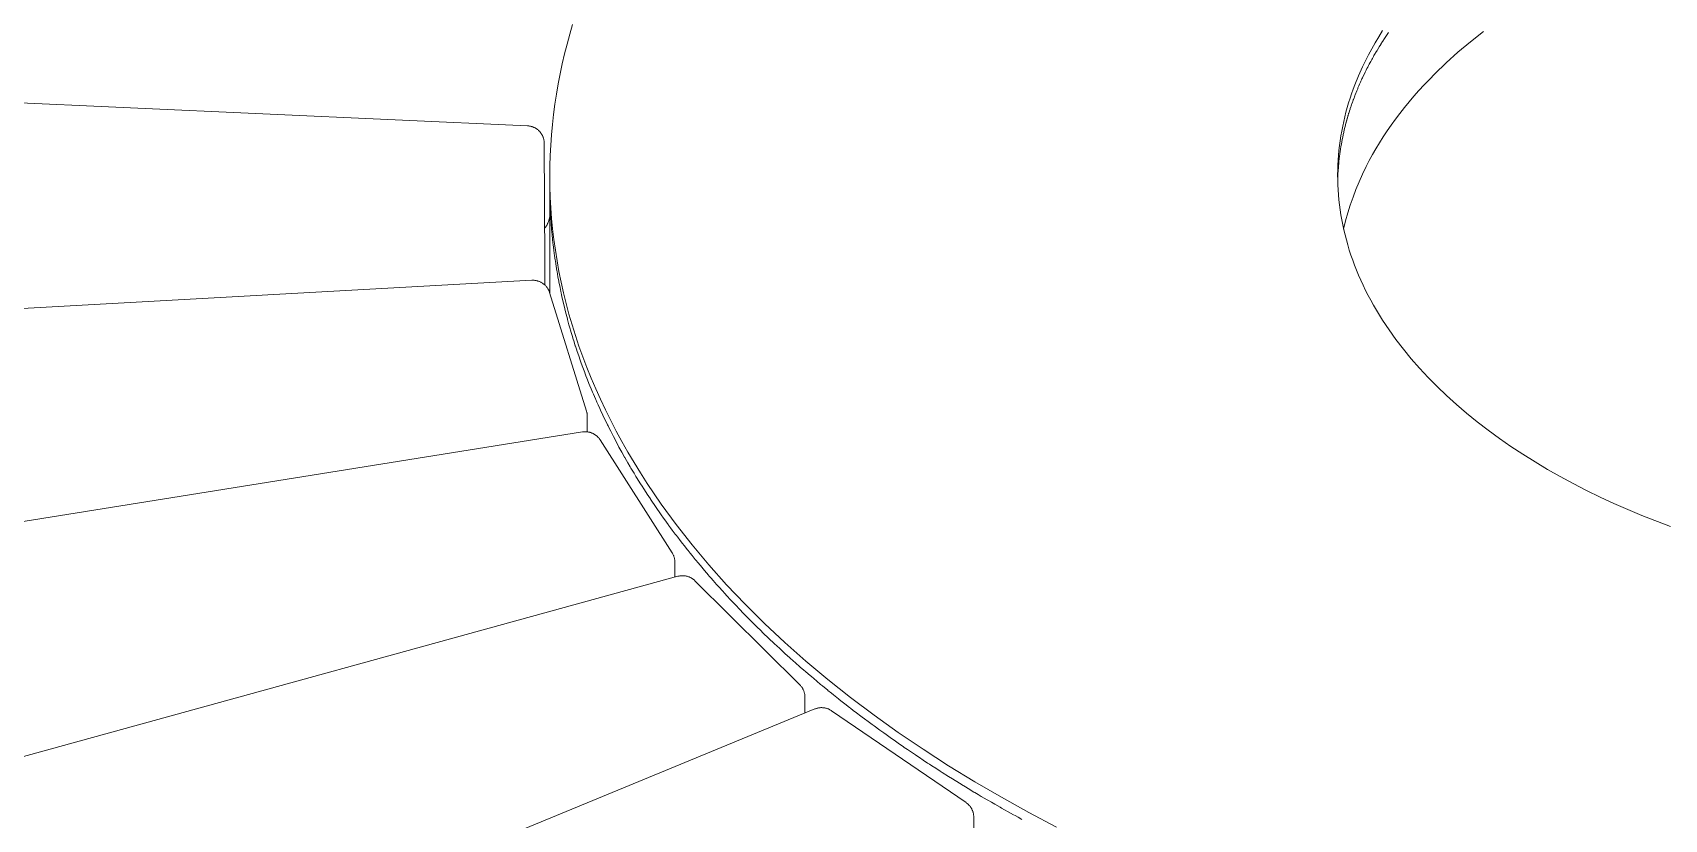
# Model space of a CAD drawing. Header units: millimetres. Extents: x -263 to 4879, y -277 to 2995.
# Drawn here: x 3735.8 to 4068.3, y 2445.4 to 2605.7 of the extents above; entities that cross this region are included whole.
import ezdxf

# ---------------------------------------------------------------- set-up
doc = ezdxf.new("R2010")
doc.units = ezdxf.units.MM
doc.layers.add('ZANO_R', color=7, linetype='Continuous', lineweight=0)

msp = doc.modelspace()

# ---------------------------------------------------------------- linework, layer by layer
at = {"layer": 'ZANO_R'}
for p, q in [((3845.24, 2605.41), (3845.83, 2607.41)), ((3421.63, 2605.61), (3836.64, 2586.75)), ((3844.69, 2603.41), (3845.24, 2605.41)), ((4009.4, 2603.7), (4010.13, 2604.92)), ((4010.13, 2604.92), (4010.9, 2606.15)), ((4010.55, 2603.42), (4010.9, 2603.96)), ((4010.92, 2604), (4010.9, 2603.96)), ((4010.92, 2604), (4011.29, 2604.57)), ((4011.69, 2605.17), (4011.29, 2604.57)), ((4012.08, 2605.75), (4011.69, 2605.18)), ((4011.69, 2605.17), (4011.69, 2605.18)), ((4028.79, 2603.89), (4026.26, 2601.76)), ((4031.43, 2605.97), (4028.79, 2603.89)), ((3843.71, 2599.37), (3844.18, 2601.4)), ((3844.18, 2601.4), (3844.69, 2603.41)), ((4007.41, 2600), (4008.04, 2601.23)), ((4008.04, 2601.23), (4008.7, 2602.47)), ((4008.7, 2602.47), (4009.4, 2603.7)), ((4008.81, 2600.48), (4008.7, 2600.28)), ((4008.81, 2600.48), (4009.05, 2600.9)), ((4009.14, 2601.07), (4009.05, 2600.9)), ((4009.14, 2601.07), (4009.4, 2601.51)), ((4009.48, 2601.66), (4009.4, 2601.51)), ((4009.48, 2601.66), (4009.76, 2602.13)), ((4009.83, 2602.24), (4009.76, 2602.13)), ((4009.83, 2602.24), (4010.13, 2602.74)), ((4010.19, 2602.83), (4010.13, 2602.74)), ((4010.19, 2602.83), (4010.51, 2603.35)), ((4010.55, 2603.42), (4010.51, 2603.35)), ((4026.26, 2601.76), (4023.84, 2599.58)), ((3842.88, 2595.29), (3843.27, 2597.34)), ((3843.27, 2597.34), (3843.71, 2599.37)), ((4006.01, 2596.96), (4006.81, 2598.76)), ((4006.81, 2598.76), (4007.41, 2600)), ((4006.9, 2596.76), (4007.11, 2597.19)), ((4007.33, 2597.66), (4007.11, 2597.19)), ((4007.33, 2597.66), (4007.41, 2597.81)), ((4007.56, 2598.11), (4007.41, 2597.81)), ((4007.56, 2598.11), (4007.72, 2598.43)), ((4007.86, 2598.7), (4007.72, 2598.43)), ((4007.86, 2598.7), (4008.04, 2599.05)), ((4008.17, 2599.29), (4008.04, 2599.05)), ((4008.17, 2599.29), (4008.37, 2599.67)), ((4008.49, 2599.89), (4008.37, 2599.67)), ((4008.49, 2599.89), (4008.7, 2600.28)), ((4021.54, 2597.36), (4020.43, 2596.23)), ((4023.84, 2599.58), (4021.54, 2597.36)), ((3842.53, 2593.23), (3842.88, 2595.29)), ((4004.59, 2593.29), (4004.92, 2594.22)), ((4004.92, 2594.22), (4005.27, 2595.14)), ((4005.27, 2595.14), (4006.01, 2596.96)), ((4005.5, 2593.55), (4005.63, 2593.87)), ((4005.69, 2594.01), (4005.63, 2593.87)), ((4005.69, 2594.01), (4005.82, 2594.32)), ((4005.88, 2594.47), (4005.82, 2594.32)), ((4005.88, 2594.47), (4006.01, 2594.78)), ((4006.08, 2594.93), (4006.01, 2594.78)), ((4006.08, 2594.93), (4006.2, 2595.23)), ((4006.28, 2595.39), (4006.2, 2595.23)), ((4006.28, 2595.39), (4006.4, 2595.68)), ((4006.48, 2595.85), (4006.4, 2595.68)), ((4006.48, 2595.85), (4006.61, 2596.12)), ((4006.69, 2596.3), (4006.61, 2596.12)), ((4006.69, 2596.3), (4006.81, 2596.57)), ((4006.9, 2596.76), (4006.81, 2596.57)), ((4018.3, 2593.95), (4017.28, 2592.8)), ((4019.35, 2595.1), (4018.3, 2593.95)), ((4020.43, 2596.23), (4019.35, 2595.1)), ((3841.94, 2589.09), (3842.21, 2591.17)), ((3842.21, 2591.17), (3842.53, 2593.23)), ((4003.44, 2589.53), (4003.71, 2590.48)), ((4003.71, 2590.48), (4003.98, 2591.42)), ((4003.98, 2591.42), (4004.28, 2592.36)), ((4004.28, 2592.36), (4004.59, 2593.29)), ((4004.31, 2590.26), (4004.44, 2590.64)), ((4004.47, 2590.74), (4004.44, 2590.64)), ((4004.47, 2590.74), (4004.59, 2591.11)), ((4004.63, 2591.21), (4004.59, 2591.11)), ((4004.63, 2591.21), (4004.76, 2591.57)), ((4004.8, 2591.68), (4004.76, 2591.57)), ((4004.8, 2591.68), (4004.92, 2592.03)), ((4004.97, 2592.15), (4004.92, 2592.03)), ((4004.97, 2592.15), (4005.09, 2592.49)), ((4005.14, 2592.62), (4005.09, 2592.49)), ((4005.14, 2592.62), (4005.27, 2592.95)), ((4005.32, 2593.09), (4005.27, 2592.95)), ((4005.32, 2593.09), (4005.45, 2593.41)), ((4005.5, 2593.55), (4005.45, 2593.41)), ((4016.3, 2591.64), (4015.34, 2590.47)), ((4017.28, 2592.8), (4016.3, 2591.64)), ((3841.7, 2587.01), (3841.94, 2589.09)), ((4002.77, 2586.66), (4002.97, 2587.62)), ((4002.97, 2587.62), (4003.2, 2588.58)), ((4003.2, 2588.58), (4003.44, 2589.53)), ((4003.33, 2586.91), (4003.44, 2587.35)), ((4003.46, 2587.39), (4003.44, 2587.35)), ((4003.46, 2587.39), (4003.57, 2587.82)), ((4003.59, 2587.87), (4003.57, 2587.82)), ((4003.59, 2587.87), (4003.71, 2588.3)), ((4003.72, 2588.35), (4003.71, 2588.3)), ((4003.72, 2588.35), (4003.84, 2588.77)), ((4003.86, 2588.83), (4003.84, 2588.77)), ((4003.86, 2588.83), (4003.98, 2589.24)), ((4004.01, 2589.31), (4003.98, 2589.24)), ((4004.01, 2589.31), (4004.13, 2589.71)), ((4004.16, 2589.79), (4004.13, 2589.71)), ((4004.16, 2589.79), (4004.28, 2590.18)), ((4004.31, 2590.26), (4004.28, 2590.18)), ((4013.53, 2588.11), (4012.67, 2586.92)), ((4014.42, 2589.29), (4013.53, 2588.11)), ((4015.34, 2590.47), (4014.42, 2589.29)), ((3836.64, 2586.75), (3836.76, 2586.75)), ((3836.76, 2586.75), (3836.89, 2586.73)), ((3836.89, 2586.73), (3837.01, 2586.72)), ((3837.01, 2586.72), (3837.13, 2586.7)), ((3837.13, 2586.7), (3837.25, 2586.67)), ((3837.25, 2586.67), (3837.37, 2586.64)), ((3837.37, 2586.64), (3837.49, 2586.61)), ((3837.49, 2586.61), (3837.61, 2586.58)), ((3837.61, 2586.58), (3837.72, 2586.53)), ((3837.72, 2586.53), (3837.84, 2586.49)), ((3837.84, 2586.49), (3837.95, 2586.44)), ((3837.95, 2586.44), (3838.06, 2586.39)), ((3838.06, 2586.39), (3838.17, 2586.33)), ((3838.17, 2586.33), (3838.28, 2586.27)), ((3838.28, 2586.27), (3838.38, 2586.21)), ((3838.38, 2586.21), (3838.49, 2586.14)), ((3838.49, 2586.14), (3838.59, 2586.07)), ((3838.59, 2586.07), (3838.68, 2585.99)), ((3838.68, 2585.99), (3838.78, 2585.92)), ((3838.78, 2585.92), (3838.87, 2585.83)), ((3838.87, 2585.83), (3838.96, 2585.75)), ((3838.96, 2585.75), (3839.05, 2585.66)), ((3839.05, 2585.66), (3839.13, 2585.57)), ((3839.13, 2585.57), (3839.21, 2585.48)), ((3839.21, 2585.48), (3839.29, 2585.38)), ((3839.29, 2585.38), (3839.37, 2585.29)), ((3839.37, 2585.29), (3839.44, 2585.18)), ((3839.44, 2585.18), (3839.5, 2585.08)), ((3839.5, 2585.08), (3839.57, 2584.98)), ((3839.57, 2584.98), (3839.63, 2584.87)), ((3839.63, 2584.87), (3839.68, 2584.76)), ((3839.68, 2584.76), (3839.73, 2584.65)), ((3839.73, 2584.65), (3839.78, 2584.53)), ((3839.78, 2584.53), (3839.83, 2584.42)), ((3839.83, 2584.42), (3839.87, 2584.3)), ((3839.87, 2584.3), (3839.9, 2584.18)), ((3839.9, 2584.18), (3839.94, 2584.07)), ((3839.94, 2584.07), (3839.96, 2583.95)), ((3839.96, 2583.95), (3839.99, 2583.82)), ((3839.99, 2583.82), (3840.01, 2583.7)), ((3841.37, 2582.81), (3841.51, 2584.91)), ((3841.51, 2584.91), (3841.7, 2587.01)), ((4002.25, 2583.73), (4002.41, 2584.71)), ((4002.41, 2584.71), (4002.58, 2585.69)), ((4002.58, 2585.69), (4002.77, 2586.66)), ((4002.67, 2583.98), (4002.58, 2583.5)), ((4002.77, 2584.47), (4002.67, 2583.99)), ((4002.67, 2583.98), (4002.67, 2583.99)), ((4002.77, 2584.47), (4002.87, 2584.95)), ((4002.87, 2584.96), (4002.97, 2585.43)), ((4002.87, 2584.96), (4002.87, 2584.95)), ((4002.98, 2585.45), (4002.97, 2585.43)), ((4002.98, 2585.45), (4003.09, 2585.91)), ((4003.09, 2585.94), (4003.2, 2586.39)), ((4003.09, 2585.94), (4003.09, 2585.91)), ((4003.21, 2586.42), (4003.2, 2586.39)), ((4003.21, 2586.42), (4003.32, 2586.87)), ((4003.33, 2586.91), (4003.32, 2586.87)), ((4011.04, 2584.52), (4010.28, 2583.32)), ((4011.84, 2585.72), (4011.04, 2584.52)), ((4012.67, 2586.92), (4011.84, 2585.72)), ((3840.01, 2583.7), (3840.02, 2583.58)), ((3840.02, 2583.58), (3840.04, 2583.46)), ((3840.04, 2583.46), (3840.04, 2583.34)), ((3840.04, 2583.34), (3840.05, 2583.21)), ((3840.05, 2583.21), (3840.2, 2558.68)), ((3841.2, 2578.58), (3841.26, 2580.7)), ((3841.26, 2580.7), (3841.37, 2582.81)), ((4001.84, 2579.78), (4001.92, 2580.77)), ((4001.92, 2580.77), (4002.01, 2581.76)), ((4002.01, 2581.76), (4002.12, 2582.75)), ((4002.11, 2580.5), (4002.06, 2580.07)), ((4002.11, 2580.5), (4002.12, 2580.57)), ((4002.12, 2582.75), (4002.25, 2583.73)), ((4002.18, 2581), (4002.12, 2580.57)), ((4002.18, 2581), (4002.19, 2581.06)), ((4002.25, 2581.5), (4002.19, 2581.06)), ((4002.32, 2582), (4002.25, 2581.55)), ((4002.25, 2581.5), (4002.25, 2581.55)), ((4002.32, 2582), (4002.33, 2582.04)), ((4002.4, 2582.49), (4002.33, 2582.04)), ((4002.4, 2582.49), (4002.41, 2582.53)), ((4002.49, 2582.99), (4002.41, 2582.53)), ((4002.57, 2583.48), (4002.49, 2583.01)), ((4002.49, 2582.99), (4002.49, 2583.01)), ((4002.57, 2583.48), (4002.58, 2583.5)), ((4008.85, 2580.89), (4008.19, 2579.67)), ((4009.55, 2582.1), (4008.85, 2580.89)), ((4010.28, 2583.32), (4009.55, 2582.1)), ((3841.18, 2576.46), (3841.2, 2578.58)), ((4001.74, 2576.77), (4001.75, 2577.78)), ((4001.75, 2577.78), (4001.79, 2578.78)), ((4001.79, 2578.78), (4001.84, 2579.78)), ((4001.83, 2577.48), (4001.81, 2577.1)), ((4001.83, 2577.48), (4001.84, 2577.59)), ((4001.87, 2577.99), (4001.84, 2577.59)), ((4001.87, 2577.99), (4001.88, 2578.09)), ((4001.91, 2578.49), (4001.88, 2578.09)), ((4001.91, 2578.49), (4001.92, 2578.59)), ((4001.95, 2579), (4001.92, 2578.59)), ((4001.95, 2579), (4001.96, 2579.08)), ((4002, 2579.5), (4001.96, 2579.08)), ((4002, 2579.5), (4002.01, 2579.58)), ((4002.05, 2580), (4002.01, 2579.58)), ((4002.05, 2580), (4002.06, 2580.07)), ((4006.81, 2576.92), (4007.56, 2578.44)), ((4008.19, 2579.67), (4007.56, 2578.44)), ((3841.21, 2574.33), (3841.18, 2576.46)), ((3841.18, 2574.46), (3841.18, 2576.46)), ((3841.18, 2574.46), (3841.18, 2574.27)), ((3841.18, 2573.62), (3841.18, 2574.27)), ((3841.18, 2552.62), (3841.18, 2574.01)), ((3841.28, 2572.19), (3841.21, 2574.33)), ((4001.75, 2575.76), (4001.74, 2576.77)), ((4001.76, 2575.96), (4001.75, 2575.59)), ((4001.78, 2574.75), (4001.75, 2575.76)), ((4001.76, 2575.96), (4001.77, 2576.09)), ((4001.78, 2576.47), (4001.77, 2576.09)), ((4001.78, 2576.47), (4001.79, 2576.6)), ((4001.83, 2573.74), (4001.78, 2574.75)), ((4001.81, 2576.98), (4001.79, 2576.6)), ((4001.81, 2576.98), (4001.81, 2577.1)), ((4005.47, 2573.81), (4006.12, 2575.37)), ((4006.12, 2575.37), (4006.81, 2576.92)), ((3841.18, 2573.62), (3841.19, 2573.21)), ((3841.21, 2572.18), (3841.19, 2573.21)), ((3841.21, 2572.18), (3841.21, 2572.14)), ((3841.22, 2571.46), (3841.21, 2572.14)), ((3841.22, 2571.46), (3841.24, 2571.07)), ((3841.28, 2570.03), (3841.24, 2571.07)), ((3841.39, 2570.05), (3841.28, 2572.19)), ((4001.9, 2572.72), (4001.83, 2573.74)), ((4001.99, 2571.7), (4001.9, 2572.72)), ((4002.1, 2570.68), (4001.99, 2571.7)), ((4002.24, 2569.66), (4002.1, 2570.68)), ((4003.82, 2569), (4004.32, 2570.62)), ((4004.32, 2570.62), (4004.87, 2572.22)), ((4004.87, 2572.22), (4005.47, 2573.81)), ((3840.91, 2567.27), (3840.87, 2567.15)), ((3841.18, 2568.19), (3840.91, 2567.27)), ((3841.28, 2570.03), (3841.28, 2570)), ((3841.31, 2569.31), (3841.28, 2570)), ((3841.31, 2569.31), (3841.33, 2568.93)), ((3841.39, 2567.88), (3841.33, 2568.93)), ((3841.55, 2567.9), (3841.39, 2570.05)), ((3841.39, 2567.88), (3841.39, 2567.86)), ((3841.44, 2567.17), (3841.39, 2567.86)), ((3841.76, 2565.74), (3841.55, 2567.9)), ((4002.4, 2568.64), (4002.24, 2569.66)), ((4002.58, 2567.61), (4002.4, 2568.64)), ((4002.78, 2566.58), (4002.58, 2567.61)), ((4002.96, 2565.72), (4003.36, 2567.37)), ((4003.36, 2567.37), (4003.82, 2569)), ((3840.23, 2566.01), (3840.15, 2565.92)), ((3840.31, 2566.1), (3840.23, 2566.01)), ((3840.38, 2566.2), (3840.31, 2566.1)), ((3840.45, 2566.3), (3840.38, 2566.2)), ((3840.51, 2566.4), (3840.45, 2566.3)), ((3840.57, 2566.5), (3840.51, 2566.4)), ((3840.63, 2566.6), (3840.57, 2566.5)), ((3840.69, 2566.71), (3840.63, 2566.6)), ((3840.74, 2566.82), (3840.69, 2566.71)), ((3840.79, 2566.93), (3840.74, 2566.82)), ((3840.83, 2567.04), (3840.79, 2566.93)), ((3840.87, 2567.15), (3840.83, 2567.04)), ((3841.44, 2567.17), (3841.47, 2566.79)), ((3841.55, 2565.74), (3841.47, 2566.79)), ((3841.55, 2565.74), (3841.55, 2565.71)), ((3841.61, 2565.03), (3841.55, 2565.71)), ((3841.61, 2565.03), (3841.65, 2564.64)), ((3841.76, 2563.6), (3841.65, 2564.64)), ((3842.01, 2563.59), (3841.76, 2565.74)), ((4003, 2565.56), (4002.78, 2566.58)), ((4003.25, 2564.53), (4003, 2565.56)), ((4003.51, 2563.5), (4003.25, 2564.53)), ((3841.76, 2563.6), (3841.76, 2563.56)), ((3841.83, 2562.89), (3841.76, 2563.56)), ((3841.83, 2562.89), (3841.88, 2562.48)), ((3842, 2561.47), (3841.88, 2562.48)), ((3842, 2561.47), (3842.01, 2561.4)), ((3842.31, 2561.42), (3842.01, 2563.59)), ((3842.1, 2560.76), (3842.01, 2561.4)), ((3842.1, 2560.76), (3842.16, 2560.32)), ((3842.66, 2559.26), (3842.31, 2561.42)), ((4003.8, 2562.47), (4003.51, 2563.5)), ((4004.12, 2561.44), (4003.8, 2562.47)), ((4004.45, 2560.41), (4004.12, 2561.44)), ((3840.2, 2558.68), (3840.2, 2558.66)), ((3840.2, 2558.66), (3840.2, 2554.29)), ((3842.3, 2559.35), (3842.16, 2560.32)), ((3842.3, 2559.35), (3842.31, 2559.24)), ((3842.4, 2558.64), (3842.31, 2559.24)), ((3842.4, 2558.64), (3842.48, 2558.16)), ((3842.63, 2557.23), (3842.48, 2558.16)), ((3842.63, 2557.23), (3842.66, 2557.07)), ((3843.05, 2557.09), (3842.66, 2559.26)), ((4004.81, 2559.38), (4004.45, 2560.41)), ((4005.19, 2558.35), (4004.81, 2559.38)), ((4005.6, 2557.33), (4005.19, 2558.35)), ((4006.02, 2556.3), (4005.6, 2557.33)), ((3423.15, 2532.24), (3837.53, 2555.28)), ((3837.53, 2555.28), (3837.65, 2555.28)), ((3837.65, 2555.28), (3837.78, 2555.28)), ((3837.78, 2555.28), (3837.9, 2555.28)), ((3837.9, 2555.28), (3838.02, 2555.27)), ((3838.02, 2555.27), (3838.15, 2555.26)), ((3838.15, 2555.26), (3838.27, 2555.24)), ((3838.27, 2555.24), (3838.39, 2555.22)), ((3838.39, 2555.22), (3838.52, 2555.19)), ((3838.52, 2555.19), (3838.64, 2555.16)), ((3838.64, 2555.16), (3838.76, 2555.13)), ((3838.76, 2555.13), (3838.87, 2555.09)), ((3838.87, 2555.09), (3838.99, 2555.05)), ((3838.99, 2555.05), (3839.11, 2555)), ((3839.11, 2555), (3839.22, 2554.95)), ((3839.22, 2554.95), (3839.33, 2554.9)), ((3839.33, 2554.9), (3839.44, 2554.84)), ((3839.44, 2554.84), (3839.55, 2554.78)), ((3839.55, 2554.78), (3839.66, 2554.72)), ((3839.66, 2554.72), (3839.76, 2554.65)), ((3839.76, 2554.65), (3839.86, 2554.57)), ((3839.86, 2554.57), (3839.96, 2554.5)), ((3839.96, 2554.5), (3840.05, 2554.42)), ((3840.05, 2554.42), (3840.15, 2554.33)), ((3840.15, 2554.33), (3840.24, 2554.25)), ((3840.24, 2554.25), (3840.32, 2554.16)), ((3840.32, 2554.16), (3840.41, 2554.07)), ((3840.41, 2554.07), (3840.49, 2553.97)), ((3840.49, 2553.97), (3840.56, 2553.88)), ((3842.75, 2556.52), (3842.66, 2557.07)), ((3842.75, 2556.52), (3842.85, 2555.99)), ((3843.01, 2555.12), (3842.85, 2555.99)), ((3843.01, 2555.12), (3843.05, 2554.91)), ((3843.49, 2554.92), (3843.05, 2557.09)), ((3843.15, 2554.41), (3843.05, 2554.91)), ((3843.15, 2554.41), (3843.26, 2553.82)), ((3843.98, 2552.75), (3843.49, 2554.92)), ((4006.47, 2555.27), (4006.02, 2556.3)), ((4006.94, 2554.25), (4006.47, 2555.27)), ((4007.44, 2553.23), (4006.94, 2554.25)), ((3840.56, 2553.88), (3840.64, 2553.78)), ((3840.64, 2553.78), (3840.71, 2553.67)), ((3840.71, 2553.67), (3840.77, 2553.57)), ((3840.77, 2553.57), (3840.84, 2553.46)), ((3840.84, 2553.46), (3840.9, 2553.35)), ((3840.9, 2553.35), (3840.95, 2553.24)), ((3840.95, 2553.24), (3841, 2553.13)), ((3841, 2553.13), (3841.05, 2553.01)), ((3841.05, 2553.01), (3841.09, 2552.89)), ((3841.09, 2552.89), (3841.13, 2552.78)), ((3841.13, 2552.78), (3848.66, 2528.63)), ((3843.43, 2553.01), (3843.26, 2553.82)), ((3843.43, 2553.01), (3843.49, 2552.73)), ((3843.58, 2552.31), (3843.49, 2552.73)), ((3843.58, 2552.31), (3843.73, 2551.65)), ((3843.89, 2550.91), (3843.73, 2551.65)), ((3843.89, 2550.91), (3843.98, 2550.56)), ((3844.51, 2550.57), (3843.98, 2552.75)), ((3845.09, 2548.4), (3844.51, 2550.57)), ((4007.96, 2552.21), (4007.44, 2553.23)), ((4008.5, 2551.2), (4007.96, 2552.21)), ((4009.06, 2550.18), (4008.5, 2551.2)), ((3844.23, 2549.52), (3843.98, 2550.56)), ((3844.23, 2549.52), (3844.24, 2549.48)), ((3844.4, 2548.83), (3844.24, 2549.48)), ((3844.4, 2548.83), (3844.51, 2548.39)), ((3844.76, 2547.44), (3844.51, 2548.39)), ((3844.76, 2547.44), (3844.8, 2547.3)), ((3844.95, 2546.75), (3844.8, 2547.3)), ((3845.73, 2546.22), (3845.09, 2548.4)), ((4009.65, 2549.17), (4009.06, 2550.18)), ((4010.25, 2548.17), (4009.65, 2549.17)), ((4010.88, 2547.16), (4010.25, 2548.17)), ((3844.95, 2546.75), (3845.09, 2546.21)), ((3845.33, 2545.36), (3845.09, 2546.21)), ((3845.33, 2545.36), (3845.4, 2545.12)), ((3845.54, 2544.67), (3845.4, 2545.12)), ((3845.54, 2544.67), (3845.73, 2544.04)), ((3846.4, 2544.05), (3845.73, 2546.22)), ((3845.95, 2543.3), (3845.73, 2544.04)), ((3847.13, 2541.87), (3846.4, 2544.05)), ((4012.21, 2545.16), (4010.88, 2547.16)), ((4013.63, 2543.19), (4012.21, 2545.16)), ((3845.95, 2543.3), (3846.06, 2542.95)), ((3846.38, 2541.93), (3846.06, 2542.95)), ((3846.38, 2541.93), (3846.4, 2541.86)), ((3846.61, 2541.24), (3846.4, 2541.86)), ((3846.61, 2541.24), (3846.76, 2540.77)), ((3847.07, 2539.88), (3846.76, 2540.77)), ((3847.91, 2539.7), (3847.13, 2541.87)), ((4015.14, 2541.22), (4013.63, 2543.19)), ((4016.73, 2539.28), (4015.14, 2541.22)), ((3847.07, 2539.88), (3847.14, 2539.65)), ((3847.3, 2539.2), (3847.14, 2539.65)), ((3847.3, 2539.2), (3847.51, 2538.6)), ((3847.79, 2537.84), (3847.51, 2538.6)), ((3847.79, 2537.84), (3847.91, 2537.51)), ((3848.73, 2537.52), (3847.91, 2539.7)), ((3848.29, 2536.49), (3847.91, 2537.51)), ((3849.61, 2535.35), (3848.73, 2537.52)), ((4018.41, 2537.37), (4016.73, 2539.28)), ((4020.17, 2535.47), (4018.41, 2537.37)), ((3848.29, 2536.49), (3848.31, 2536.43)), ((3848.55, 2535.81), (3848.31, 2536.43)), ((3848.55, 2535.81), (3848.73, 2535.34)), ((3849.08, 2534.47), (3848.73, 2535.34)), ((3849.08, 2534.47), (3849.16, 2534.25)), ((3849.35, 2533.8), (3849.16, 2534.25)), ((3850.53, 2533.19), (3849.61, 2535.35)), ((4022.01, 2533.61), (4020.17, 2535.47)), ((3849.35, 2533.8), (3849.61, 2533.17)), ((3849.9, 2532.46), (3849.61, 2533.17)), ((3849.9, 2532.46), (3850.06, 2532.08)), ((3850.47, 2531.12), (3850.06, 2532.08)), ((3850.47, 2531.12), (3850.53, 2531)), ((3851.5, 2531.02), (3850.53, 2533.19)), ((3850.77, 2530.46), (3850.53, 2531)), ((3852.52, 2528.86), (3851.5, 2531.02)), ((4023.94, 2531.77), (4022.01, 2533.61)), ((4025.94, 2529.96), (4023.94, 2531.77)), ((3848.66, 2528.63), (3848.69, 2528.52)), ((3848.69, 2528.52), (3848.72, 2528.4)), ((3848.72, 2528.4), (3848.75, 2528.29)), ((3848.75, 2528.29), (3848.77, 2528.17)), ((3848.77, 2528.17), (3848.79, 2528.05)), ((3848.79, 2528.05), (3848.8, 2527.93)), ((3848.8, 2527.93), (3848.81, 2527.81)), ((3848.81, 2527.81), (3848.82, 2527.69)), ((3848.82, 2527.69), (3848.82, 2527.57)), ((3848.82, 2527.57), (3848.82, 2524.39)), ((3850.77, 2530.46), (3851.01, 2529.92)), ((3851.36, 2529.13), (3851.01, 2529.92)), ((3851.36, 2529.13), (3851.5, 2528.84)), ((3851.98, 2527.81), (3851.5, 2528.84)), ((3851.98, 2527.81), (3852, 2527.76)), ((3852.29, 2527.15), (3852, 2527.76)), ((3853.59, 2526.7), (3852.52, 2528.86)), ((4028.02, 2528.18), (4025.94, 2529.96)), ((4030.18, 2526.44), (4028.02, 2528.18)), ((3446.7, 2460.13), (3847.86, 2524.36)), ((3847.86, 2524.36), (3847.98, 2524.38)), ((3847.98, 2524.38), (3848.1, 2524.4)), ((3848.1, 2524.4), (3848.22, 2524.4)), ((3848.22, 2524.4), (3848.34, 2524.41)), ((3848.34, 2524.41), (3848.46, 2524.41)), ((3848.46, 2524.41), (3848.59, 2524.41)), ((3848.59, 2524.41), (3848.71, 2524.4)), ((3848.71, 2524.4), (3848.83, 2524.39)), ((3848.83, 2524.39), (3848.95, 2524.37)), ((3848.95, 2524.37), (3849.07, 2524.35)), ((3849.07, 2524.35), (3849.19, 2524.33)), ((3849.19, 2524.33), (3849.31, 2524.3)), ((3849.31, 2524.3), (3849.43, 2524.27)), ((3849.43, 2524.27), (3849.54, 2524.23)), ((3849.54, 2524.23), (3849.66, 2524.19)), ((3849.66, 2524.19), (3849.77, 2524.14)), ((3849.77, 2524.14), (3849.88, 2524.1)), ((3849.88, 2524.1), (3849.99, 2524.04)), ((3849.99, 2524.04), (3850.1, 2523.99)), ((3850.1, 2523.99), (3850.21, 2523.93)), ((3852.29, 2527.15), (3852.52, 2526.68)), ((3852.93, 2525.83), (3852.52, 2526.68)), ((3852.93, 2525.83), (3853.05, 2525.6)), ((3853.26, 2525.17), (3853.05, 2525.6)), ((3853.26, 2525.17), (3853.59, 2524.52)), ((3854.7, 2524.55), (3853.59, 2526.7)), ((3853.93, 2523.85), (3853.59, 2524.52)), ((3855.87, 2522.41), (3854.7, 2524.55)), ((4032.4, 2524.73), (4030.18, 2526.44)), ((4034.7, 2523.06), (4032.4, 2524.73)), ((3850.21, 2523.93), (3850.31, 2523.87)), ((3850.31, 2523.87), (3850.42, 2523.8)), ((3850.42, 2523.8), (3850.52, 2523.73)), ((3850.52, 2523.73), (3850.61, 2523.66)), ((3850.61, 2523.66), (3850.71, 2523.58)), ((3850.71, 2523.58), (3850.8, 2523.5)), ((3850.8, 2523.5), (3850.89, 2523.42)), ((3850.89, 2523.42), (3850.98, 2523.33)), ((3850.98, 2523.33), (3851.06, 2523.24)), ((3851.06, 2523.24), (3851.14, 2523.15)), ((3851.14, 2523.15), (3851.22, 2523.06)), ((3851.22, 2523.06), (3851.29, 2522.96)), ((3851.29, 2522.96), (3851.36, 2522.86)), ((3851.36, 2522.86), (3851.43, 2522.76)), ((3851.43, 2522.76), (3866.1, 2499.74)), ((3853.93, 2523.85), (3854.14, 2523.44)), ((3854.62, 2522.54), (3854.14, 2523.44)), ((3854.62, 2522.54), (3854.7, 2522.37)), ((3854.97, 2521.88), (3854.7, 2522.37)), ((3854.97, 2521.88), (3855.28, 2521.29)), ((3855.68, 2520.56), (3855.28, 2521.29)), ((3857.08, 2520.27), (3855.87, 2522.41)), ((4037.06, 2521.42), (4034.7, 2523.06)), ((4039.49, 2519.82), (4037.06, 2521.42)), ((3855.68, 2520.56), (3855.87, 2520.22)), ((3856.42, 2519.24), (3855.87, 2520.22)), ((3856.42, 2519.24), (3856.47, 2519.15)), ((3856.79, 2518.58), (3856.47, 2519.15)), ((3856.79, 2518.58), (3857.08, 2518.08)), ((3858.35, 2518.13), (3857.08, 2520.27)), ((3857.56, 2517.27), (3857.08, 2518.08)), ((3859.66, 2516.01), (3858.35, 2518.13)), ((4041.97, 2518.27), (4039.49, 2519.82)), ((4044.52, 2516.75), (4041.97, 2518.27)), ((3857.56, 2517.27), (3857.71, 2517.01)), ((3858.34, 2515.95), (3857.71, 2517.01)), ((3858.34, 2515.95), (3858.35, 2515.95)), ((3858.74, 2515.3), (3858.35, 2515.95)), ((3858.74, 2515.3), (3859, 2514.88)), ((3859.56, 2513.98), (3859, 2514.88)), ((3861.02, 2513.89), (3859.66, 2516.01)), ((4047.12, 2515.28), (4044.52, 2516.75)), ((4049.77, 2513.84), (4047.12, 2515.28)), ((3859.56, 2513.98), (3859.66, 2513.82)), ((3859.97, 2513.33), (3859.66, 2513.82)), ((3859.97, 2513.33), (3860.33, 2512.76)), ((3860.81, 2512.02), (3860.33, 2512.76)), ((3860.81, 2512.02), (3861.02, 2511.7)), ((3863.88, 2509.67), (3861.02, 2513.89)), ((3861.67, 2510.71), (3861.02, 2511.7)), ((3861.67, 2510.71), (3861.72, 2510.64)), ((4052.48, 2512.46), (4049.77, 2513.84)), ((4055.22, 2511.11), (4052.48, 2512.46)), ((4058.02, 2509.82), (4055.22, 2511.11)), ((3862.11, 2510.06), (3861.72, 2510.64)), ((3862.11, 2510.06), (3862.42, 2509.59)), ((3863, 2508.75), (3862.42, 2509.59)), ((3863, 2508.75), (3863.15, 2508.54)), ((3863.45, 2508.1), (3863.15, 2508.54)), ((3863.45, 2508.1), (3863.88, 2507.49)), ((3866.93, 2505.5), (3863.88, 2509.67)), ((3864.37, 2506.8), (3863.88, 2507.49)), ((4060.85, 2508.56), (4058.02, 2509.82)), ((4063.72, 2507.36), (4060.85, 2508.56)), ((4069.55, 2505.08), (4063.72, 2507.36)), ((3864.37, 2506.8), (3864.63, 2506.44)), ((3865.31, 2505.5), (3864.63, 2506.44)), ((3865.31, 2505.5), (3865.38, 2505.39)), ((3865.78, 2504.85), (3865.38, 2505.39)), ((3865.78, 2504.85), (3866.15, 2504.35)), ((3866.75, 2503.55), (3866.15, 2504.35)), ((3870.17, 2501.36), (3866.93, 2505.5)), ((3866.75, 2503.55), (3866.93, 2503.31)), ((3867.24, 2502.9), (3866.93, 2503.31)), ((3867.24, 2502.9), (3867.73, 2502.27)), ((3868.24, 2501.61), (3867.73, 2502.27)), ((3868.24, 2501.61), (3868.53, 2501.24)), ((3869.25, 2500.32), (3868.53, 2501.24)), ((3873.6, 2497.27), (3870.17, 2501.36)), ((3866.1, 2499.74), (3866.17, 2499.64)), ((3866.17, 2499.64), (3866.23, 2499.53)), ((3866.23, 2499.53), (3866.28, 2499.43)), ((3866.28, 2499.43), (3866.33, 2499.32)), ((3866.33, 2499.32), (3866.38, 2499.21)), ((3866.38, 2499.21), (3866.43, 2499.1)), ((3866.43, 2499.1), (3866.47, 2498.99)), ((3866.47, 2498.99), (3866.5, 2498.88)), ((3866.5, 2498.88), (3866.54, 2498.76)), ((3866.54, 2498.76), (3866.57, 2498.65)), ((3866.57, 2498.65), (3866.59, 2498.53)), ((3866.59, 2498.53), (3866.61, 2498.41)), ((3866.61, 2498.41), (3866.63, 2498.3)), ((3866.63, 2498.3), (3866.65, 2498.18)), ((3866.65, 2498.18), (3866.66, 2498.06)), ((3866.66, 2498.06), (3866.66, 2497.94)), ((3866.66, 2497.94), (3866.66, 2497.82)), ((3866.66, 2497.82), (3866.66, 2494.78)), ((3869.25, 2500.32), (3869.35, 2500.2)), ((3869.77, 2499.67), (3869.35, 2500.2)), ((3869.77, 2499.67), (3870.17, 2499.17)), ((3870.81, 2498.39), (3870.17, 2499.17)), ((3870.81, 2498.39), (3871.01, 2498.15)), ((3871.34, 2497.75), (3871.01, 2498.15)), ((3871.34, 2497.75), (3871.86, 2497.12)), ((3491.55, 2391.48), (3867.29, 2494.95)), ((3867.29, 2494.95), (3867.41, 2494.98)), ((3867.41, 2494.98), (3867.53, 2495.01)), ((3867.53, 2495.01), (3867.65, 2495.03)), ((3867.65, 2495.03), (3867.77, 2495.05)), ((3867.77, 2495.05), (3867.89, 2495.06)), ((3867.89, 2495.06), (3868.01, 2495.07)), ((3868.01, 2495.07), (3868.13, 2495.08)), ((3868.13, 2495.08), (3868.25, 2495.08)), ((3868.25, 2495.08), (3868.37, 2495.08)), ((3868.37, 2495.08), (3868.49, 2495.07)), ((3868.49, 2495.07), (3868.61, 2495.06)), ((3868.61, 2495.06), (3868.73, 2495.04)), ((3868.73, 2495.04), (3868.85, 2495.03)), ((3868.85, 2495.03), (3868.97, 2495)), ((3868.97, 2495), (3869.09, 2494.98)), ((3869.09, 2494.98), (3869.2, 2494.95)), ((3869.2, 2494.95), (3869.32, 2494.91)), ((3869.32, 2494.91), (3869.43, 2494.87)), ((3869.43, 2494.87), (3869.55, 2494.83)), ((3869.55, 2494.83), (3869.66, 2494.78)), ((3869.66, 2494.78), (3869.77, 2494.73)), ((3869.77, 2494.73), (3869.88, 2494.68)), ((3869.88, 2494.68), (3869.98, 2494.62)), ((3869.98, 2494.62), (3870.09, 2494.56)), ((3870.09, 2494.56), (3870.19, 2494.5)), ((3870.19, 2494.5), (3870.29, 2494.43)), ((3870.29, 2494.43), (3870.39, 2494.36)), ((3870.39, 2494.36), (3870.48, 2494.29)), ((3870.48, 2494.29), (3870.58, 2494.21)), ((3870.58, 2494.21), (3870.67, 2494.13)), ((3870.67, 2494.13), (3870.75, 2494.04)), ((3870.75, 2494.04), (3892.13, 2472.84)), ((3872.42, 2496.47), (3871.86, 2497.12)), ((3872.42, 2496.47), (3872.72, 2496.1)), ((3873.51, 2495.19), (3872.72, 2496.1)), ((3873.51, 2495.19), (3873.6, 2495.08)), ((3877.21, 2493.23), (3873.6, 2497.27)), ((3874.06, 2494.55), (3873.6, 2495.08)), ((3874.06, 2494.55), (3874.48, 2494.07)), ((3875.18, 2493.28), (3874.48, 2494.07)), ((3875.18, 2493.28), (3875.38, 2493.06)), ((3875.75, 2492.64), (3875.38, 2493.06)), ((3875.75, 2492.64), (3876.29, 2492.05)), ((3876.9, 2491.38), (3876.29, 2492.05)), ((3876.9, 2491.38), (3877.21, 2491.04)), ((3880.99, 2489.24), (3877.21, 2493.23)), ((3878.07, 2490.11), (3877.21, 2491.04)), ((3878.07, 2490.11), (3878.14, 2490.04)), ((3878.66, 2489.48), (3878.14, 2490.04)), ((3878.66, 2489.48), (3879.08, 2489.04)), ((3879.85, 2488.23), (3879.08, 2489.04)), ((3879.85, 2488.23), (3880.03, 2488.04)), ((3880.46, 2487.6), (3880.03, 2488.04)), ((3880.46, 2487.6), (3880.99, 2487.05)), ((3884.96, 2485.31), (3880.99, 2489.24)), ((3881.68, 2486.35), (3880.99, 2487.05)), ((3881.68, 2486.35), (3881.97, 2486.06)), ((3882.93, 2485.11), (3881.97, 2486.06)), ((3882.93, 2485.11), (3882.95, 2485.08)), ((3883.56, 2484.48), (3882.95, 2485.08)), ((3883.56, 2484.48), (3883.95, 2484.1)), ((3884.83, 2483.25), (3883.95, 2484.1)), ((3889.09, 2481.44), (3884.96, 2485.31)), ((3884.83, 2483.25), (3884.96, 2483.12)), ((3885.47, 2482.63), (3884.96, 2483.12)), ((3885.47, 2482.63), (3885.98, 2482.15)), ((3886.77, 2481.4), (3885.98, 2482.15)), ((3886.77, 2481.4), (3887, 2481.18)), ((3887.43, 2480.78), (3887, 2481.18)), ((3887.43, 2480.78), (3888.04, 2480.21)), ((3893.39, 2477.63), (3889.09, 2481.44)), ((3888.76, 2479.56), (3888.04, 2480.21)), ((3888.76, 2479.56), (3889.09, 2479.25)), ((3890.1, 2478.34), (3889.09, 2479.25)), ((3890.1, 2478.34), (3890.15, 2478.29)), ((3890.78, 2477.73), (3890.15, 2478.29)), ((3890.78, 2477.73), (3891.22, 2477.34)), ((3897.86, 2473.89), (3893.39, 2477.63)), ((3892.16, 2476.52), (3891.22, 2477.34)), ((3892.16, 2476.52), (3892.3, 2476.39)), ((3892.85, 2475.92), (3892.3, 2476.39)), ((3892.85, 2475.92), (3893.39, 2475.45)), ((3894.25, 2474.72), (3893.39, 2475.45)), ((3894.25, 2474.72), (3894.5, 2474.51)), ((3894.96, 2474.12), (3894.5, 2474.51)), ((3894.96, 2474.12), (3895.61, 2473.57)), ((3892.13, 2472.84), (3892.21, 2472.76)), ((3892.21, 2472.76), (3892.3, 2472.67)), ((3892.3, 2472.67), (3892.37, 2472.57)), ((3892.37, 2472.57), (3892.45, 2472.48)), ((3892.45, 2472.48), (3892.52, 2472.38)), ((3892.52, 2472.38), (3892.59, 2472.28)), ((3892.59, 2472.28), (3892.66, 2472.17)), ((3892.66, 2472.17), (3892.72, 2472.07)), ((3892.72, 2472.07), (3892.78, 2471.96)), ((3892.78, 2471.96), (3892.83, 2471.85)), ((3892.83, 2471.85), (3892.88, 2471.74)), ((3892.88, 2471.74), (3892.93, 2471.63)), ((3892.93, 2471.63), (3892.97, 2471.51)), ((3892.97, 2471.51), (3893.01, 2471.4)), ((3893.01, 2471.4), (3893.05, 2471.28)), ((3893.05, 2471.28), (3893.08, 2471.16)), ((3893.08, 2471.16), (3893.11, 2471.04)), ((3893.11, 2471.04), (3893.13, 2470.92)), ((3893.13, 2470.92), (3893.15, 2470.8)), ((3893.15, 2470.8), (3893.16, 2470.68)), ((3896.38, 2472.92), (3895.61, 2473.57)), ((3896.38, 2472.92), (3896.73, 2472.64)), ((3897.83, 2471.74), (3896.73, 2472.64)), ((3897.83, 2471.74), (3897.86, 2471.71)), ((3902.48, 2470.23), (3897.86, 2473.89)), ((3898.56, 2471.14), (3897.86, 2471.71)), ((3898.56, 2471.14), (3899, 2470.79)), ((3900.03, 2469.97), (3899, 2470.79)), ((3556.31, 2328.34), (3895.22, 2467.91)), ((3893.16, 2470.68), (3893.17, 2470.56)), ((3893.17, 2470.56), (3893.18, 2470.43)), ((3893.18, 2470.43), (3893.18, 2470.31)), ((3893.18, 2470.31), (3893.18, 2467.07)), ((3895.22, 2467.91), (3895.33, 2467.96)), ((3895.33, 2467.96), (3895.45, 2468)), ((3895.45, 2468), (3895.56, 2468.03)), ((3895.56, 2468.03), (3895.68, 2468.07)), ((3895.68, 2468.07), (3895.8, 2468.09)), ((3895.8, 2468.09), (3895.92, 2468.12)), ((3895.92, 2468.12), (3896.04, 2468.14)), ((3896.04, 2468.14), (3896.16, 2468.16)), ((3896.16, 2468.16), (3896.28, 2468.17)), ((3896.28, 2468.17), (3896.4, 2468.18)), ((3896.4, 2468.18), (3896.53, 2468.18)), ((3896.53, 2468.18), (3896.65, 2468.18)), ((3896.65, 2468.18), (3896.77, 2468.17)), ((3896.77, 2468.17), (3896.89, 2468.17)), ((3896.89, 2468.17), (3897.01, 2468.15)), ((3897.01, 2468.15), (3897.13, 2468.14)), ((3897.13, 2468.14), (3897.25, 2468.12)), ((3897.25, 2468.12), (3897.37, 2468.09)), ((3897.37, 2468.09), (3897.49, 2468.06)), ((3897.49, 2468.06), (3897.61, 2468.03)), ((3897.61, 2468.03), (3897.72, 2467.99)), ((3897.72, 2467.99), (3897.84, 2467.95)), ((3897.84, 2467.95), (3897.95, 2467.91)), ((3897.95, 2467.91), (3898.06, 2467.86)), ((3898.06, 2467.86), (3898.17, 2467.8)), ((3898.17, 2467.8), (3898.28, 2467.75)), ((3898.28, 2467.75), (3898.39, 2467.69)), ((3898.39, 2467.69), (3898.49, 2467.63)), ((3898.49, 2467.63), (3898.59, 2467.56)), ((3898.59, 2467.56), (3926.02, 2448.82)), ((3900.03, 2469.97), (3900.15, 2469.87)), ((3900.77, 2469.38), (3900.15, 2469.87)), ((3900.77, 2469.38), (3901.31, 2468.95)), ((3902.27, 2468.21), (3901.31, 2468.95)), ((3902.27, 2468.21), (3902.48, 2468.05)), ((3907.26, 2466.64), (3902.48, 2470.23)), ((3903.03, 2467.63), (3902.48, 2468.05)), ((3903.03, 2467.63), (3903.66, 2467.14)), ((3904.55, 2466.47), (3903.66, 2467.14)), ((3904.55, 2466.47), (3904.85, 2466.24)), ((3905.32, 2465.89), (3904.85, 2466.24)), ((3905.32, 2465.89), (3906.05, 2465.35)), ((3906.87, 2464.74), (3906.05, 2465.35)), ((3906.87, 2464.74), (3907.26, 2464.46)), ((3912.18, 2463.13), (3907.26, 2466.64)), ((3908.43, 2463.6), (3907.26, 2464.46)), ((3908.43, 2463.6), (3908.47, 2463.57)), ((3909.22, 2463.03), (3908.47, 2463.57)), ((3909.22, 2463.03), (3909.7, 2462.69)), ((3910.82, 2461.9), (3909.7, 2462.69)), ((3910.82, 2461.9), (3910.93, 2461.81)), ((3911.62, 2461.33), (3910.93, 2461.81)), ((3911.62, 2461.33), (3912.18, 2460.94)), ((3917.24, 2459.7), (3912.18, 2463.13)), ((3913.23, 2460.21), (3912.18, 2460.94)), ((3913.23, 2460.21), (3913.43, 2460.08)), ((3914.05, 2459.66), (3913.43, 2460.08)), ((3914.05, 2459.66), (3914.69, 2459.22)), ((3915.69, 2458.55), (3914.69, 2459.22)), ((3915.69, 2458.55), (3915.96, 2458.36)), ((3916.52, 2457.99), (3915.96, 2458.36)), ((3916.52, 2457.99), (3917.24, 2457.51)), ((3922.44, 2456.35), (3917.24, 2459.7)), ((3918.18, 2456.89), (3917.24, 2457.51)), ((3918.18, 2456.89), (3918.53, 2456.67)), ((3919.02, 2456.35), (3918.53, 2456.67)), ((3919.02, 2456.35), (3919.82, 2455.83)), ((3920.71, 2455.26), (3919.82, 2455.83)), ((3920.71, 2455.26), (3921.13, 2455)), ((3922.42, 2454.18), (3921.13, 2455)), ((3922.42, 2454.18), (3922.44, 2454.17)), ((3927.77, 2453.09), (3922.44, 2456.35)), ((3923.27, 2453.65), (3922.44, 2454.17)), ((3923.27, 2453.65), (3923.76, 2453.34)), ((3925, 2452.58), (3923.76, 2453.34)), ((3925, 2452.58), (3925.09, 2452.53)), ((3925.87, 2452.05), (3925.09, 2452.53)), ((3925.87, 2452.05), (3926.43, 2451.71)), ((3927.62, 2450.99), (3926.43, 2451.71)), ((3927.62, 2450.99), (3927.77, 2450.91)), ((3933.22, 2449.92), (3927.77, 2453.09)), ((3928.51, 2450.47), (3927.77, 2450.91)), ((3926.02, 2448.82), (3926.12, 2448.75)), ((3926.12, 2448.75), (3926.22, 2448.68)), ((3926.22, 2448.68), (3926.31, 2448.6)), ((3926.31, 2448.6), (3926.41, 2448.52)), ((3926.41, 2448.52), (3926.5, 2448.43)), ((3926.5, 2448.43), (3926.58, 2448.34)), ((3926.58, 2448.34), (3926.67, 2448.25)), ((3926.67, 2448.25), (3926.75, 2448.16)), ((3926.75, 2448.16), (3926.83, 2448.06)), ((3926.83, 2448.06), (3926.9, 2447.96)), ((3926.9, 2447.96), (3926.97, 2447.86)), ((3926.97, 2447.86), (3927.04, 2447.76)), ((3927.04, 2447.76), (3927.1, 2447.65)), ((3927.1, 2447.65), (3927.16, 2447.54)), ((3927.16, 2447.54), (3927.22, 2447.43)), ((3928.51, 2450.47), (3929.12, 2450.1)), ((3930.28, 2449.43), (3929.12, 2450.1)), ((3930.28, 2449.43), (3930.48, 2449.31)), ((3931.17, 2448.91), (3930.48, 2449.31)), ((3931.17, 2448.91), (3931.85, 2448.52)), ((3932.97, 2447.88), (3931.85, 2448.52)), ((3932.97, 2447.88), (3933.22, 2447.73)), ((3938.79, 2446.84), (3933.22, 2449.92)), ((3933.87, 2447.37), (3933.22, 2447.73)), ((3927.22, 2447.43), (3927.27, 2447.32)), ((3927.27, 2447.32), (3927.32, 2447.21)), ((3927.32, 2447.21), (3927.36, 2447.09)), ((3927.36, 2447.09), (3927.4, 2446.97)), ((3927.4, 2446.97), (3927.44, 2446.86)), ((3927.44, 2446.86), (3927.47, 2446.74)), ((3927.47, 2446.74), (3927.5, 2446.61)), ((3927.5, 2446.61), (3927.52, 2446.49)), ((3927.52, 2446.49), (3927.54, 2446.37)), ((3927.54, 2446.37), (3927.55, 2446.25)), ((3927.55, 2446.25), (3927.57, 2446.12)), ((3927.57, 2446.12), (3927.57, 2446)), ((3927.57, 2446), (3927.57, 2445.88)), ((3927.57, 2445.88), (3927.57, 2442.16)), ((3933.87, 2447.37), (3934.6, 2446.96)), ((3935.69, 2446.35), (3934.6, 2446.96)), ((3935.69, 2446.35), (3935.99, 2446.18)), ((3936.6, 2445.84), (3935.99, 2446.18)), ((3936.6, 2445.84), (3937.38, 2445.42)), ((3944.46, 2443.85), (3938.79, 2446.84))]:
    msp.add_line(p, q, dxfattribs=at)

doc.saveas('drawing.dxf')
